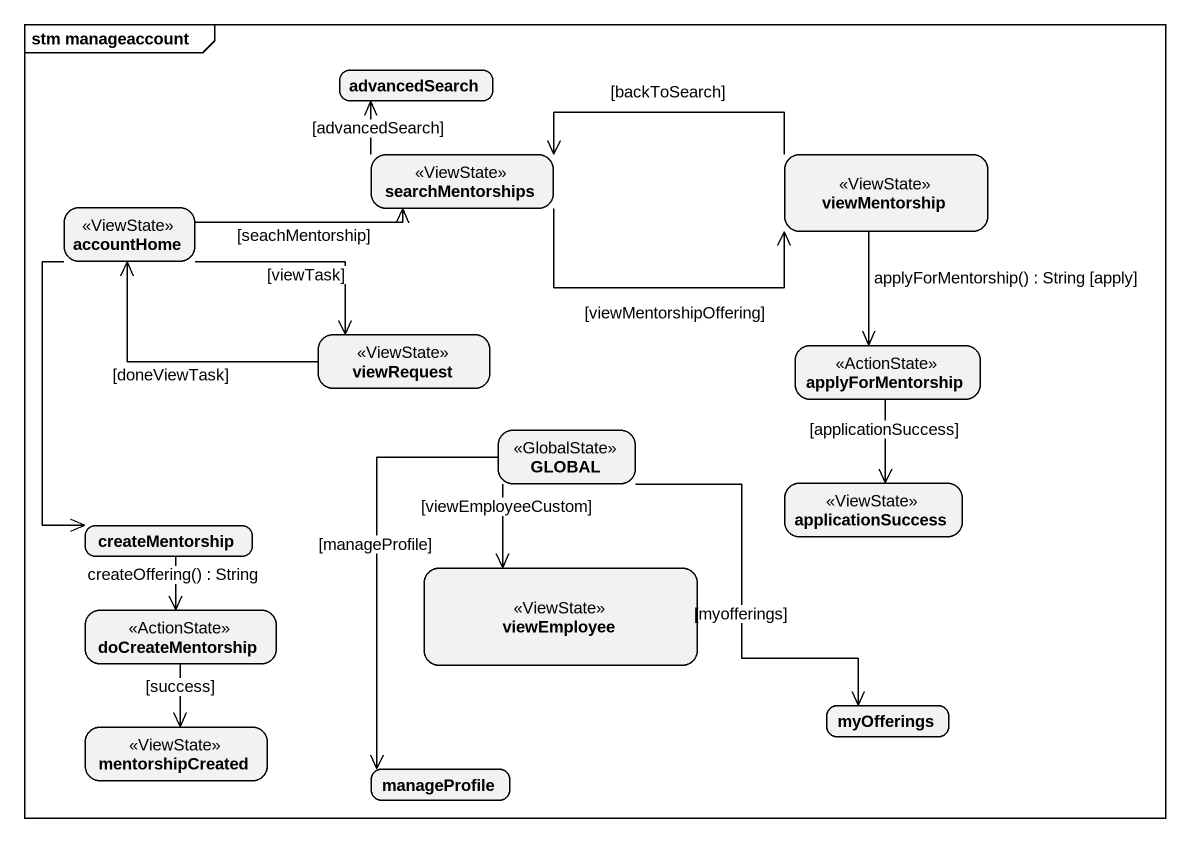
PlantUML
@startuml
mainframe stm manageaccount
hide empty description
state advancedSearch
state searchMentorships <<ViewState>>
state viewMentorship <<ViewState>>
state accountHome <<ViewState>>
state viewRequest <<ViewState>>
state applyForMentorship <<ActionState>>
state GLOBAL <<GlobalState>>
state createMentorship
state applicationSuccess <<ViewState>>
state viewEmployee <<ViewState>>
state doCreateMentorship <<ActionState>>
state mentorshipCreated <<ViewState>>
state myOfferings
state manageProfile
searchMentorships -up-> advancedSearch : [advancedSearch]
searchMentorships -right-> viewMentorship : [viewMentorshipOffering]
viewMentorship -left-> searchMentorships : [backToSearch]
viewMentorship --> applyForMentorship : applyForMentorship() : String [apply]
accountHome -right-> searchMentorships : [seachMentorship]
accountHome -right-> viewRequest : [viewTask]
accountHome --> createMentorship
viewRequest -left-> accountHome : [doneViewTask]
applyForMentorship --> applicationSuccess : [applicationSuccess]
GLOBAL --> viewEmployee : [viewEmployeeCustom]
GLOBAL --> myOfferings : [myofferings]
GLOBAL --> manageProfile : [manageProfile]
createMentorship --> doCreateMentorship : createOffering() : String
doCreateMentorship --> mentorshipCreated : [success]
@enduml
